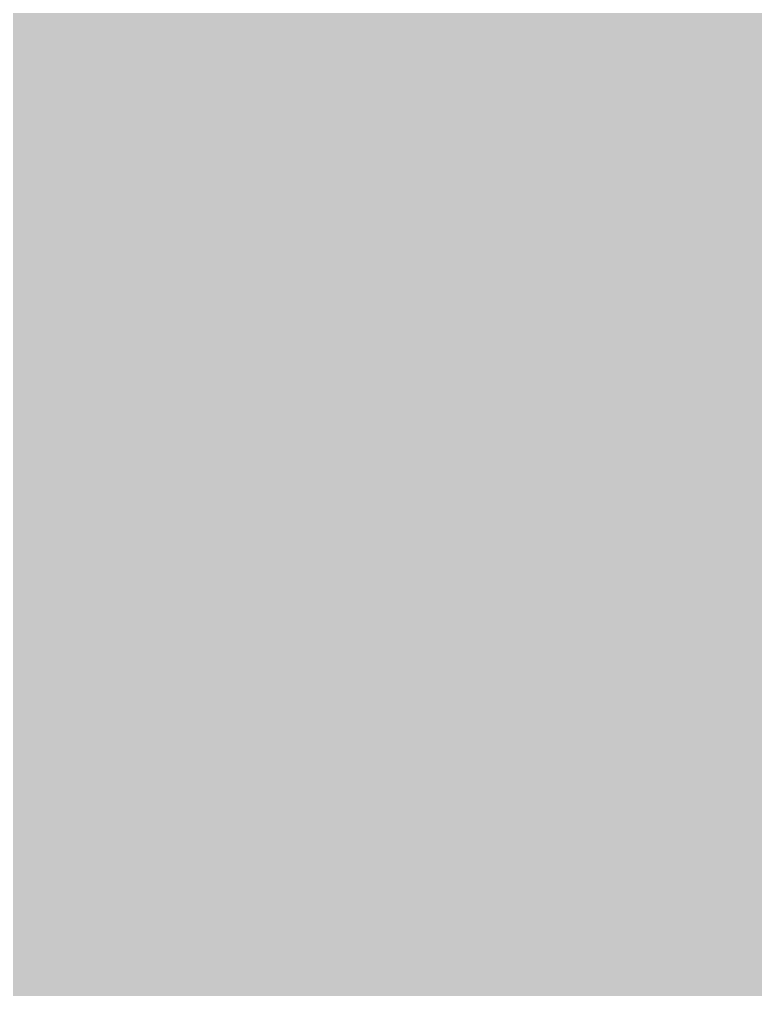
# Model space of a CAD drawing. Header units: metres. Extents: x 298791 to 323604, y 7400965 to 7450261.
# Drawn here: x 305676.438 to 305677.876, y 7436017.851 to 7436019.747 of the extents above; entities that cross this region are included whole.
import ezdxf

# ---------------------------------------------------------------- set-up
doc = ezdxf.new("R2010")
doc.units = ezdxf.units.M
doc.header["$LTSCALE"] = 10
doc.layers.add('_ÁREA REMANESCENTE', color=7, linetype='Continuous', lineweight=25, true_color=0xdb00db)

msp = doc.modelspace()

# ---------------------------------------------------------------- hatches: boundary and pattern name
at = {"layer": '_ÁREA REMANESCENTE'}
h = msp.add_hatch(dxfattribs=at)
h.set_pattern_fill('ANGLE', color=256, scale=0.5)
h.set_pattern_definition([(0, (0, 0), (0, 3.4925), [2.54, -0.9525]), (90, (0, 0), (-3.4925, 2e-16), [2.54, -0.9525])])
edge = h.paths.add_edge_path()
edge.add_line((305295.1379, 7436580.3183), (305251.2376, 7436640.9248))
edge.add_line((305251.2376, 7436640.9248), (305240.1867, 7436655.9925))
edge.add_line((305240.1867, 7436655.9925), (305234.5895, 7436665.3203))
edge.add_line((305234.5895, 7436665.3203), (305231.8623, 7436671.6345))
edge.add_line((305231.8623, 7436671.6345), (305224.2282, 7436695.8159))
edge.add_line((305224.2282, 7436695.8159), (305217.4827, 7436720.2114))
edge.add_line((305217.4827, 7436720.2114), (305212.8536, 7436735.5498))
edge.add_line((305212.8536, 7436735.5498), (305227.0325, 7436717.6828))
edge.add_line((305227.0325, 7436717.6828), (305230.0899, 7436709.024))
edge.add_line((305230.0899, 7436709.024), (305237.5249, 7436701.0182))
edge.add_line((305237.5249, 7436701.0182), (305245.0492, 7436683.1967))
edge.add_line((305245.0492, 7436683.1967), (305257.1269, 7436656.9219))
edge.add_line((305257.1269, 7436656.9219), (305267.5023, 7436639.7563))
edge.add_line((305267.5023, 7436639.7563), (305289.3802, 7436603.7982))
edge.add_line((305289.3802, 7436603.7982), (305318.9515, 7436561.6871))
edge.add_line((305318.9515, 7436561.6871), (305324.1409, 7436554.2969))
edge.add_line((305324.1409, 7436554.2969), (305348.535, 7436517.0798))
edge.add_line((305348.535, 7436517.0798), (305380.4408, 7436469.7691))
edge.add_line((305380.4408, 7436469.7691), (305395.4668, 7436446.5872))
edge.add_line((305395.4668, 7436446.5872), (305416.071, 7436415.5089))
edge.add_line((305416.071, 7436415.5089), (305417.6986, 7436413.1598))
edge.add_line((305417.6986, 7436413.1598), (305432.212, 7436377.7831))
edge.add_line((305432.212, 7436377.7831), (305444.5341, 7436359.8543))
edge.add_line((305444.5341, 7436359.8543), (305454.8536, 7436344.64))
edge.add_line((305454.8536, 7436344.64), (305462.1784, 7436336.8937))
edge.add_line((305462.1784, 7436336.8937), (305473.3563, 7436320.765))
edge.add_line((305473.3563, 7436320.765), (305500.9524, 7436281.0948))
edge.add_arc((297316.2203, 7430890.4674), 9800.444, 32.834384, 33.36969568, ccw=False)
edge.add_line((305550.9588, 7436204.3911), (305572.3272, 7436169.5084))
edge.add_line((305572.3272, 7436169.5084), (305575.9725, 7436163.1325))
edge.add_line((305575.9725, 7436163.1325), (305589.8899, 7436138.7894))
edge.add_line((305589.8899, 7436138.7894), (305611.1435, 7436111.8882))
edge.add_line((305611.1435, 7436111.8882), (305633.6965, 7436081.1335))
edge.add_line((305633.6965, 7436081.1335), (305637.5166, 7436075.9242))
edge.add_line((305637.5166, 7436075.9242), (305670.146, 7436036.0742))
edge.add_line((305670.146, 7436036.0742), (305675.3521, 7436024.7383))
edge.add_line((305675.3521, 7436024.7383), (305692.5098, 7436005.3949))
edge.add_line((305692.5098, 7436005.3949), (305712.544, 7435985.0311))
edge.add_line((305712.544, 7435985.0311), (305747.5853, 7435955.2052))
edge.add_line((305747.5853, 7435955.2052), (305789.4147, 7435926.4732))
edge.add_line((305789.4147, 7435926.4732), (305826.7102, 7435905.1357))
edge.add_line((305826.7102, 7435905.1357), (305858.0424, 7435890.1994))
edge.add_line((305858.0424, 7435890.1994), (305881.7301, 7435877.5016))
edge.add_line((305881.7301, 7435877.5016), (305913.4376, 7435866.9397))
edge.add_line((305913.4376, 7435866.9397), (305946.1094, 7435856.0566))
edge.add_line((305946.1094, 7435856.0566), (305928.7748, 7435840.5551))
edge.add_line((305928.7748, 7435840.5551), (305784.2564, 7435871.9506))
edge.add_line((305784.2564, 7435871.9506), (305760.8301, 7435888.3352))
edge.add_line((305760.8301, 7435888.3352), (305694.1156, 7435933.266))
edge.add_line((305694.1156, 7435933.266), (305615.2982, 7436017.9901))
edge.add_line((305615.2982, 7436017.9901), (305593.7518, 7436101.2932))
edge.add_line((305593.7518, 7436101.2932), (305566.4454, 7436126.726))
edge.add_line((305566.4454, 7436126.726), (305503.8998, 7436185.2811))
edge.add_line((305503.8998, 7436185.2811), (305457.9422, 7436254.4212))
edge.add_line((305457.9422, 7436254.4212), (305425.5684, 7436302.5495))
edge.add_line((305425.5684, 7436302.5495), (305393.5015, 7436377.9818))
edge.add_line((305393.5015, 7436377.9818), (305365.2977, 7436444.2725))
edge.add_line((305365.2977, 7436444.2725), (305333.9374, 7436517.7322))
edge.add_line((305333.9374, 7436517.7322), (305327.7462, 7436533.2695))
edge.add_line((305327.7462, 7436533.2695), (305295.1379, 7436580.3183))

doc.saveas('drawing.dxf')
